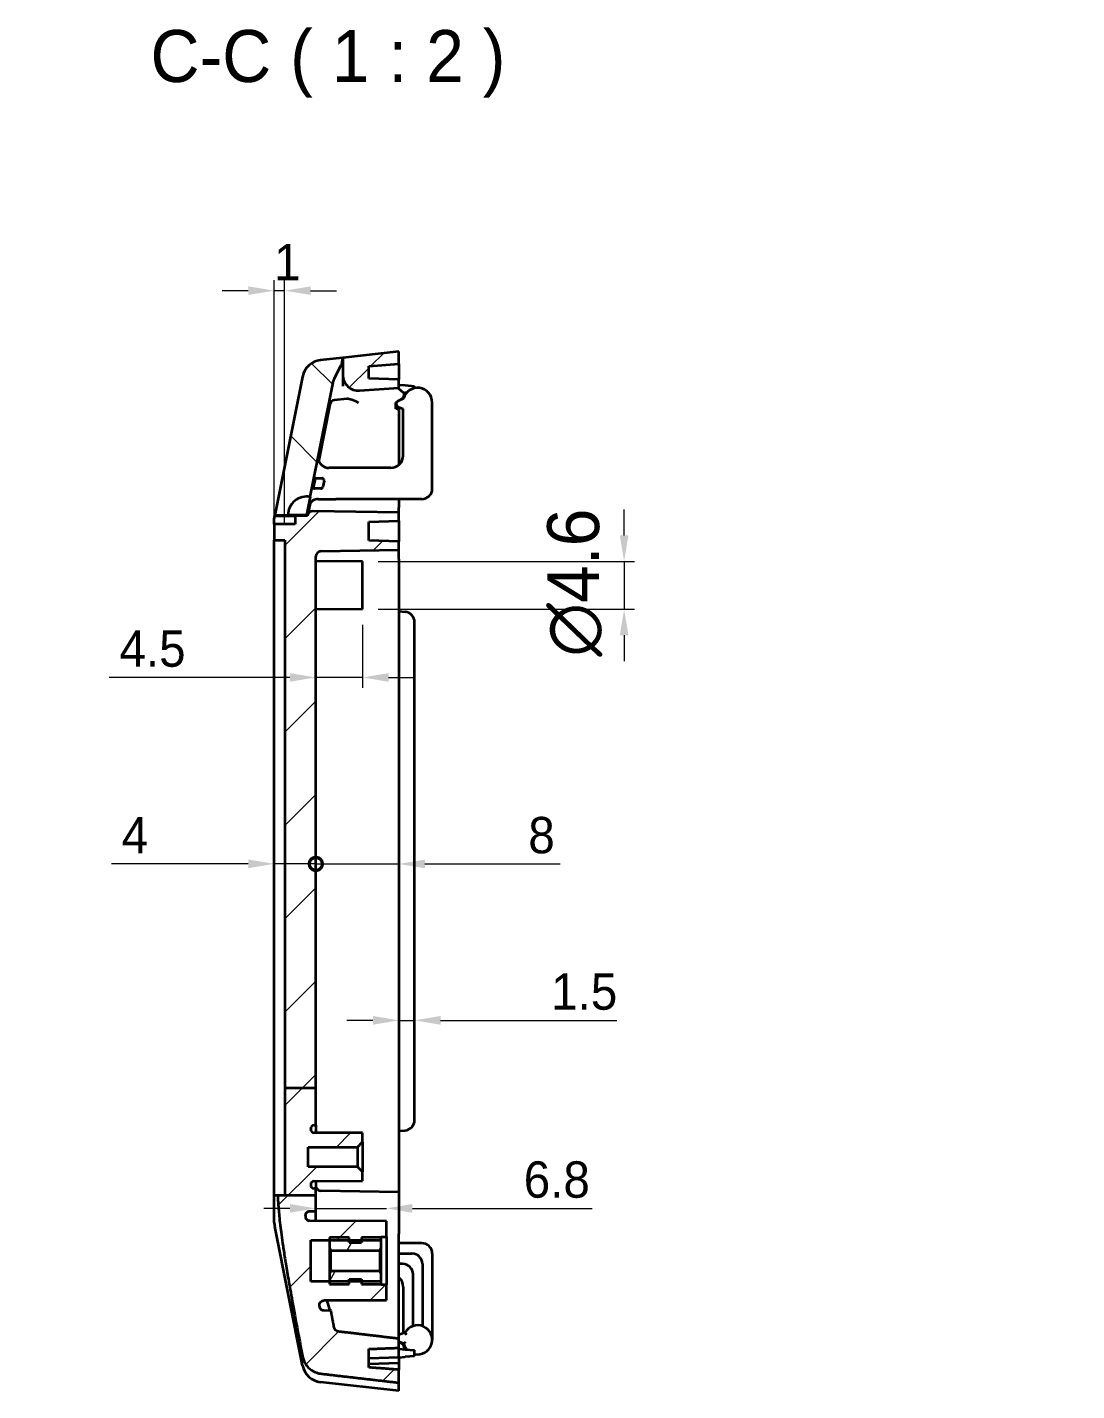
# Model space of a CAD drawing. Header units: millimetres. Extents: x -225 to 2542, y -269 to 293.
# Drawn here: x 1353.6 to 1454.6, y 27.4 to 158.6 of the extents above; entities that cross this region are included whole.
import ezdxf

# ---------------------------------------------------------------- set-up
doc = ezdxf.new("R2010")
doc.units = ezdxf.units.MM
doc.layers.get('Defpoints').update_dxf_attribs({"lineweight": 25})
for name, color, linetype, lineweight in [('Dimension (ISO)', 7, 'Continuous', 18), ('Hatch (ISO)', 1, 'Continuous', 18), ('Symbol (ISO)', 7, 'Continuous', 18), ('Visible (ISO)', 7, 'Continuous', 35)]:
    doc.layers.add(name, color=color, linetype=linetype, lineweight=lineweight)
doc.styles.add('Note Text (TK)', font='MS PGothic.ttf')
doc.dimstyles.new('Default - Method 1b (TK)', dxfattribs={"dimtxt": 2.5, "dimasz": 2.5, "dimexe": 1, "dimexo": 1.5, "dimgap": 1, "dimtad": 1, "dimtoh": 1, "dimrnd": 1e-08, "dimdsep": 46, "dimtxsty": 'Note Text (TK)', "dimcen": 0.09, "dimdle": 5, "dimclrd": 100, "dimclre": 100, "dimclrt": 7, "dimadec": 1, "dimazin": 1, "dimtfac": 1, "dimtmove": 0, "dimatfit": 3, "dimfxl": 1, "dimtolj": 1, "dimlwd": -1, "dimlwe": -1, "dimarcsym": 0})
doc.dimstyles.get("Standard").update_dxf_attribs({"dimtxt": 0.18, "dimasz": 0.18, "dimexe": 0.18, "dimexo": 0.0625, "dimgap": 0.09, "dimtad": 0, "dimtih": 1, "dimtoh": 1, "dimdec": 4, "dimzin": 0, "dimdsep": 46, "dimtxsty": 'Standard', "dimcen": 0.09, "dimadec": 0, "dimazin": 0, "dimtfac": 1, "dimtdec": 4, "dimtofl": 0, "dimtmove": 0, "dimatfit": 3, "dimfxl": 1, "dimtolj": 1, "dimtzin": 0, "dimarcsym": 0})
doc.dimstyles.new('Standard$0', dxfattribs={"dimtxt": 0.18, "dimasz": 0.18, "dimexe": 0.18, "dimexo": 0.0625, "dimgap": 0.09, "dimtad": 0, "dimtih": 1, "dimtoh": 1, "dimdec": 4, "dimzin": 0, "dimdsep": 46, "dimtxsty": 'Standard', "dimcen": 0.09, "dimadec": 0, "dimazin": 0, "dimtfac": 1, "dimtdec": 4, "dimtofl": 0, "dimtmove": 0, "dimatfit": 3, "dimfxl": 1, "dimtolj": 1, "dimtzin": 0, "dimarcsym": 0})

# ---------------------------------------------------------------- blocks, each defined once
blk = doc.blocks.new('*D48')
at = {"layer": 'Defpoints', "color": 0, "transparency": 16777216}
for p in [(1377.36, 133.28), (1377.36, 109.28), (1378.36, 109.28)]:
    blk.add_point(p, dxfattribs=at)
at = {"layer": 'Dimension (ISO)', "color": 100, "transparency": 16777216}
for p, q in [((1377.36, 110.78), (1377.36, 134.28)), ((1378.36, 110.78), (1378.36, 134.28)), ((1374.86, 133.28), (1372.36, 133.28)), ((1378.36, 133.28), (1377.36, 133.28)), ((1380.86, 133.28), (1383.36, 133.28))]:
    blk.add_line(p, q, dxfattribs=at)
for points in [[(1374.86, 133.7), (1374.86, 132.87), (1377.36, 133.28)], [(1380.86, 133.7), (1380.86, 132.87), (1378.36, 133.28)]]:
    blk.add_solid(points, dxfattribs=at)
at = {"layer": 'Dimension (ISO)', "color": 7, "transparency": 16777216, "insert": (1377.34, 136.03), "char_height": 3.5, "attachment_point": 4, "style": 'Note Text (TK)'}
blk.add_mtext('\\A1;1', dxfattribs=at)
blk = doc.blocks.new('_DotSmall')
at = {"color": 0, "linetype": 'ByBlock', "const_width": 0.5}
blk.add_lwpolyline([(-0.0625, 0, 1), (0.0625, 0, 1)], format="xyb", close=True, dxfattribs=at)
blk = doc.blocks.new('*D49')
at = {"layer": 'Defpoints', "color": 0, "transparency": 16777216}
for p in [(1381.36, 107.7), (1377.36, 107.28), (1381.36, 78.13)]:
    blk.add_point(p, dxfattribs=at)
at = {"layer": 'Dimension (ISO)', "color": 100, "transparency": 16777216}
for p, q in [((1374.86, 78.13), (1361.68, 78.13)), ((1381.36, 78.13), (1377.36, 78.13)), ((1381.36, 78.13), (1386.36, 78.13))]:
    blk.add_line(p, q, dxfattribs=at)
blk.add_solid([(1374.86, 78.55), (1374.86, 77.71), (1377.36, 78.13)], dxfattribs=at)
at = {"layer": 'Dimension (ISO)', "color": 100, "transparency": 16777216, "xscale": 2.5, "yscale": 2.5, "zscale": 2.5, "rotation": 180}
blk.add_blockref('_DotSmall', (1381.36, 78.13), dxfattribs=at)
at = {"layer": 'Dimension (ISO)', "color": 7, "transparency": 16777216, "insert": (1362.68, 80.88), "char_height": 3.5, "attachment_point": 4, "style": 'Note Text (TK)'}
blk.add_mtext('\\A1;4', dxfattribs=at)
blk = doc.blocks.new('*D50')
at = {"layer": 'Defpoints', "color": 0, "transparency": 16777216}
for p in [(1381.36, 107.7), (1389.36, 102.43), (1389.36, 78.12)]:
    blk.add_point(p, dxfattribs=at)
at = {"layer": 'Dimension (ISO)', "color": 100, "transparency": 16777216}
for p, q in [((1381.36, 78.12), (1378.86, 78.12)), ((1381.36, 78.12), (1389.36, 78.12)), ((1391.86, 78.12), (1404.88, 78.12))]:
    blk.add_line(p, q, dxfattribs=at)
blk.add_solid([(1391.86, 78.54), (1391.86, 77.71), (1389.36, 78.12)], dxfattribs=at)
at = {"layer": 'Dimension (ISO)', "color": 100, "transparency": 16777216, "xscale": 2.5, "yscale": 2.5, "zscale": 2.5}
blk.add_blockref('_DotSmall', (1381.36, 78.12), dxfattribs=at)
at = {"layer": 'Dimension (ISO)', "color": 7, "transparency": 16777216, "insert": (1401.81, 80.87), "char_height": 3.5, "attachment_point": 4, "style": 'Note Text (TK)'}
blk.add_mtext('\\A1;8', dxfattribs=at)
blk = doc.blocks.new('*D51')
at = {"layer": 'Defpoints', "color": 0, "transparency": 16777216}
for p in [(1389.36, 77.43), (1390.86, 77.11), (1389.36, 63.07)]:
    blk.add_point(p, dxfattribs=at)
at = {"layer": 'Dimension (ISO)', "color": 100, "transparency": 16777216}
for p, q in [((1386.86, 63.07), (1384.36, 63.07)), ((1389.36, 63.07), (1390.86, 63.07)), ((1393.36, 63.07), (1410.34, 63.07))]:
    blk.add_line(p, q, dxfattribs=at)
for points in [[(1386.86, 63.49), (1386.86, 62.65), (1389.36, 63.07)], [(1393.36, 63.49), (1393.36, 62.65), (1390.86, 63.07)]]:
    blk.add_solid(points, dxfattribs=at)
at = {"layer": 'Dimension (ISO)', "color": 7, "transparency": 16777216, "insert": (1404.01, 65.82), "char_height": 3.5, "attachment_point": 4, "style": 'Note Text (TK)'}
blk.add_mtext('\\A1;1.5', dxfattribs=at)
blk = doc.blocks.new('*D52')
at = {"layer": 'Defpoints', "color": 0, "transparency": 16777216}
for p in [(1381.36, 107.7), (1385.86, 102.63), (1381.36, 96.07)]:
    blk.add_point(p, dxfattribs=at)
at = {"layer": 'Dimension (ISO)', "color": 100, "transparency": 16777216}
for p, q in [((1385.86, 101.13), (1385.86, 95.07)), ((1378.86, 96.07), (1361.46, 96.07)), ((1385.86, 96.07), (1381.36, 96.07)), ((1388.36, 96.07), (1390.86, 96.07))]:
    blk.add_line(p, q, dxfattribs=at)
for points in [[(1378.86, 96.48), (1378.86, 95.65), (1381.36, 96.07)], [(1388.36, 96.48), (1388.36, 95.65), (1385.86, 96.07)]]:
    blk.add_solid(points, dxfattribs=at)
at = {"layer": 'Dimension (ISO)', "color": 7, "transparency": 16777216, "insert": (1362.46, 98.82), "char_height": 3.5, "attachment_point": 4, "style": 'Note Text (TK)'}
blk.add_mtext('\\A1;4.5', dxfattribs=at)
blk = doc.blocks.new('*D53')
at = {"layer": 'Defpoints', "color": 0, "transparency": 16777216}
for p in [(1385.86, 107.23), (1385.86, 102.63), (1411.03, 102.63)]:
    blk.add_point(p, dxfattribs=at)
at = {"layer": 'Dimension (ISO)', "color": 100, "transparency": 16777216}
for p, q in [((1411.03, 109.73), (1411.03, 112.23)), ((1387.36, 107.23), (1412.03, 107.23)), ((1411.03, 107.23), (1411.03, 102.63)), ((1387.36, 102.63), (1412.03, 102.63)), ((1411.03, 100.13), (1411.03, 97.63))]:
    blk.add_line(p, q, dxfattribs=at)
for points in [[(1410.62, 109.73), (1411.45, 109.73), (1411.03, 107.23)], [(1410.62, 100.13), (1411.45, 100.13), (1411.03, 102.63)]]:
    blk.add_solid(points, dxfattribs=at)
at = {"layer": 'Dimension (ISO)', "color": 7, "transparency": 16777216, "insert": (1406.29, 98.07), "char_height": 2.5, "attachment_point": 4, "rotation": 90, "style": 'Note Text (TK)'}
blk.add_mtext('\\A1;\\fAIGDT|b0|i0;\\H4.9746;n\\fＭＳ Ｐゴシック|b0|i0;\\H5.0000;4.6', dxfattribs=at)
blk = doc.blocks.new('*D54')
at = {"layer": 'Defpoints', "color": 0, "transparency": 16777216}
for p in [(1381.36, 45.32), (1388.16, 44.98), (1388.16, 43.73)]:
    blk.add_point(p, dxfattribs=at)
at = {"layer": 'Dimension (ISO)', "color": 100, "transparency": 16777216}
for p, q in [((1378.86, 44.98), (1376.36, 44.98)), ((1381.36, 44.98), (1388.16, 44.98)), ((1390.66, 44.98), (1407.97, 44.98))]:
    blk.add_line(p, q, dxfattribs=at)
for points in [[(1378.86, 45.4), (1378.86, 44.56), (1381.36, 44.98)], [(1390.66, 45.4), (1390.66, 44.56), (1388.16, 44.98)]]:
    blk.add_solid(points, dxfattribs=at)
at = {"layer": 'Dimension (ISO)', "color": 7, "transparency": 16777216, "insert": (1401.37, 47.73), "char_height": 3.5, "attachment_point": 4, "style": 'Note Text (TK)'}
blk.add_mtext('\\A1;6.8', dxfattribs=at)
blk = doc.blocks.new('*D124')
at = {"color": 0, "linetype": 'ByBlock', "lineweight": -2, "transparency": 16777216}
for p, q in [((1850.51, 130.28), (1837.12, 121.49)), ((1852.31, 130.28), (1850.51, 130.28)), ((1225.57, 81.18), (1230.27, 81.18)), ((1230.09, 79.38), (1230.09, 78.42)), ((1230.09, 75.48), (1230.09, 76.44)), ((1225.57, 73.68), (1230.27, 73.68))]:
    blk.add_line(p, q, dxfattribs=at)
at = {"color": 0, "lineweight": -2, "transparency": 16777216}
for p, q in [((1832.69, 118.63), (1832.87, 118.63)), ((1832.78, 118.54), (1832.78, 118.72))]:
    blk.add_line(p, q, dxfattribs=at)
at = {"color": 0, "transparency": 16777216}
for points in [[(1836.96, 121.74), (1837.29, 121.24), (1835.62, 120.5)], [(1229.79, 79.38), (1230.39, 79.38), (1230.09, 81.18)], [(1229.79, 75.48), (1230.39, 75.48), (1230.09, 73.68)]]:
    blk.add_solid(points, dxfattribs=at)
at = {"layer": 'Defpoints', "color": 0, "transparency": 16777216}
for p in [(1835.62, 120.5), (1829.93, 116.77), (1225.51, 81.18), (1225.51, 73.68), (1230.09, 73.68)]:
    blk.add_point(p, dxfattribs=at)
at = {"color": 0, "transparency": 16777216, "char_height": 1.8, "attachment_point": 5}
for s, insert in [('\\A1;∅6.8000', (1857.35, 130.28)), ('\\A1;7.5000', (1230.09, 77.43))]:
    blk.add_mtext(s, dxfattribs=dict(at, insert=insert))
blk = doc.blocks.new('*D125')
at = {"color": 0, "linetype": 'ByBlock', "lineweight": -2, "transparency": 16777216}
for p, q in [((1851.36, 108.92), (1837.75, 104.8)), ((1853.16, 108.92), (1851.36, 108.92)), ((1200.51, 77.37), (1200.51, 70.74)), ((1218.01, 77.37), (1218.01, 70.74)), ((1202.31, 70.92), (1204.52, 70.92)), ((1216.21, 70.92), (1214, 70.92))]:
    blk.add_line(p, q, dxfattribs=at)
at = {"color": 0, "lineweight": -2, "transparency": 16777216}
for p, q in [((1832.69, 103.29), (1832.87, 103.29)), ((1832.78, 103.2), (1832.78, 103.38))]:
    blk.add_line(p, q, dxfattribs=at)
at = {"color": 0, "transparency": 16777216}
for points in [[(1837.67, 105.09), (1837.84, 104.52), (1836.03, 104.28)], [(1202.31, 71.22), (1202.31, 70.62), (1200.51, 70.92)], [(1216.21, 71.22), (1216.21, 70.62), (1218.01, 70.92)]]:
    blk.add_solid(points, dxfattribs=at)
at = {"layer": 'Defpoints', "color": 0, "transparency": 16777216}
for p in [(1836.03, 104.28), (1829.52, 102.31), (1200.51, 77.43), (1218.01, 77.43), (1200.51, 70.92)]:
    blk.add_point(p, dxfattribs=at)
at = {"color": 0, "transparency": 16777216, "char_height": 1.8, "attachment_point": 5}
for s, insert in [('\\A1;∅6.8000', (1858.2, 108.92)), ('\\A1;17.5000', (1209.26, 70.92))]:
    blk.add_mtext(s, dxfattribs=dict(at, insert=insert))

msp = doc.modelspace()

# ---------------------------------------------------------------- hatches: boundary and pattern name
at = {"layer": 'Hatch (ISO)'}
h = msp.add_hatch(dxfattribs=at)
h.set_pattern_fill('ANSI31', color=256, scale=50.8, style=0)
h.set_pattern_definition([(45, (939.4036, -285.3023), (-4.49013, 4.49013), [])])
edge = h.paths.add_edge_path()
edge.add_line((1378.36425, 56.58386), (1381.36425, 56.58386))
edge.add_line((1381.36425, 56.58386), (1381.36425, 107.70078))
edge.add_ellipse((1381.86425, 107.70078), major_axis=(-0.5, 0), ratio=1, start_angle=271, end_angle=360, ccw=False)
edge.add_line((1381.85552, 108.20071), (1389.36425, 108.33177))
edge.add_line((1389.36425, 108.33177), (1389.36425, 109.13177))
edge.add_line((1389.36425, 109.13177), (1386.46425, 109.23304))
edge.add_line((1386.46425, 109.23304), (1386.46425, 111.0305))
edge.add_line((1386.46425, 111.0305), (1389.36425, 111.13177))
edge.add_line((1389.36425, 111.13177), (1389.36425, 111.93177))
edge.add_line((1389.36425, 111.93177), (1381.07323, 112.07649))
edge.add_ellipse((1381.0645, 111.57657), major_axis=(0.00873, 0.49992), ratio=1, start_angle=0, end_angle=79.6900675)
edge.add_line((1380.57421, 111.67463), (1380.56448, 111.62597))
edge.add_line((1380.56448, 111.62597), (1379.36425, 111.62597))
edge.add_line((1379.36425, 111.62597), (1379.36425, 110.82597))
edge.add_line((1379.36425, 110.82597), (1377.36425, 110.82597))
edge.add_line((1377.36425, 110.82597), (1377.36425, 109.28177))
edge.add_line((1377.36425, 109.28177), (1378.36425, 109.28177))
edge.add_line((1378.36425, 109.28177), (1378.36425, 56.58386))
edge = h.paths.add_edge_path()
edge.add_spline(control_points=[(1377.69007, 46.23995), (1377.84925, 42.48066), (1380.07744, 30.74954)], knot_values=[1.935151602, 1.935151602, 1.935151602, 3.371165384, 3.371165384, 3.371165384], weights=[2.07243988, 1.934131516, 1], degree=2, periodic=0)
edge.add_spline(control_points=[(1380.07744, 30.74954), (1380.10462, 30.60643), (1380.14687, 30.46607), (1380.2925, 30.10458), (1380.45913, 29.84624), (1380.81127, 29.48452), (1381.05682, 29.31505), (1381.44436, 29.15054), (1381.63383, 29.09836), (1381.81774, 29.07702)], knot_values=[0.953911366, 0.953911366, 0.953911366, 0.953911366, 0.993972402, 0.993972402, 1.070828311, 1.070828311, 1.14541619, 1.14541619, 1.197133564, 1.197133564, 1.197133564, 1.197133564], degree=3, periodic=0)
edge.add_spline(control_points=[(1381.81774, 29.07702), (1385.50327, 28.64952), (1389.36425, 28.20331)], knot_values=[0, 0, 0, 0.759691865, 0.759691865, 0.759691865], weights=[1, 1.000248973, 1], degree=2, periodic=0)
edge.add_line((1389.36425, 28.20331), (1389.36425, 29.45474))
edge.add_line((1389.36425, 29.45474), (1386.46425, 29.66692))
edge.add_line((1386.46425, 29.66692), (1386.46425, 31.45095))
edge.add_line((1386.46425, 31.45095), (1389.36425, 31.55809))
edge.add_line((1389.36425, 31.55809), (1389.36425, 32.43355))
edge.add_spline(control_points=[(1389.36425, 32.43355), (1386.3912, 32.78541), (1383.55484, 33.12306)], knot_values=[0.000123743, 0.000123743, 0.000123743, 0.585145114, 0.585145114, 0.585145114], weights=[1.000000103, 1.000242693, 1], degree=2, periodic=0)
edge.add_spline(control_points=[(1383.55484, 33.12306), (1383.50938, 33.12847), (1383.46262, 33.1416), (1383.36608, 33.18322), (1383.30474, 33.22638), (1383.21628, 33.31867), (1383.17433, 33.38489), (1383.13744, 33.47774), (1383.12666, 33.51416), (1383.11976, 33.55125)], knot_values=[0.005310036, 0.005310036, 0.005310036, 0.005310036, 0.01809669, 0.01809669, 0.036848185, 0.036848185, 0.056447219, 0.056447219, 0.066820503, 0.066820503, 0.066820503, 0.066820503], degree=3, periodic=0)
edge.add_spline(control_points=[(1383.11976, 33.55125), (1382.96512, 34.38301), (1382.8281, 35.13353)], knot_values=[0, 0, 0, 0.102861424, 0.102861424, 0.102861424], weights=[1, 1.016083188, 1.029221169], degree=2, periodic=0)
edge.add_line((1382.8281, 35.13353), (1382.14063, 35.13713))
edge.add_spline(control_points=[(1382.14063, 35.13713), (1382.0998, 35.13735), (1382.05923, 35.14377), (1381.98145, 35.1686), (1381.94467, 35.18687), (1381.86866, 35.24035), (1381.83227, 35.27835), (1381.77622, 35.36605), (1381.75703, 35.41486), (1381.74774, 35.46598)], knot_values=[-0.055716068, -0.055716068, -0.055716068, -0.055716068, -0.043467746, -0.043467746, -0.031222671, -0.031222671, -0.015587319, -0.015587319, 0, 0, 0, 0], degree=3, periodic=0)
edge.add_spline(control_points=[(1381.74774, 35.46598), (1381.73284, 35.54799), (1381.71814, 35.62909)], knot_values=[0.064473023, 0.064473023, 0.064473023, 0.075787755, 0.075787755, 0.075787755], weights=[1.017990125, 1.01946198, 1.02089637], degree=2, periodic=0)
edge.add_spline(control_points=[(1381.71814, 35.62909), (1381.7113, 35.66677), (1381.70994, 35.70524), (1381.71823, 35.78139), (1381.72784, 35.81867), (1381.76273, 35.90209), (1381.79206, 35.94576), (1381.86599, 36.01959), (1381.90993, 36.04897), (1382.0067, 36.08929), (1382.05863, 36.0998), (1382.11111, 36.10008)], knot_values=[-0.070072745, -0.070072745, -0.070072745, -0.070072745, -0.058581498, -0.058581498, -0.047088635, -0.047088635, -0.031451002, -0.031451002, -0.015743679, -0.015743679, 0, 0, 0, 0], degree=3, periodic=0)
edge.add_line((1382.11111, 36.10008), (1388.16425, 36.13177))
edge.add_line((1388.16425, 36.13177), (1388.16425, 37.63177))
edge.add_line((1388.16425, 37.63177), (1387.66425, 37.63177))
edge.add_line((1387.66425, 37.63177), (1387.66425, 37.93177))
edge.add_line((1387.66425, 37.93177), (1385.76425, 37.93177))
edge.add_line((1385.76425, 37.93177), (1384.56425, 37.93177))
edge.add_line((1384.56425, 37.93177), (1382.66425, 37.93177))
edge.add_line((1382.66425, 37.93177), (1380.86425, 37.93177))
edge.add_line((1380.86425, 37.93177), (1380.86425, 41.93177))
edge.add_line((1380.86425, 41.93177), (1382.66425, 41.93177))
edge.add_line((1382.66425, 41.93177), (1384.56425, 41.93177))
edge.add_line((1384.56425, 41.93177), (1385.76425, 41.93177))
edge.add_line((1385.76425, 41.93177), (1387.66425, 41.93177))
edge.add_line((1387.66425, 41.93177), (1387.66425, 42.23177))
edge.add_line((1387.66425, 42.23177), (1388.16425, 42.23177))
edge.add_line((1388.16425, 42.23177), (1388.16425, 43.73177))
edge.add_line((1388.16425, 43.73177), (1380.79872, 43.77034))
edge.add_spline(control_points=[(1380.79872, 43.77034), (1380.7516, 43.77059), (1380.70484, 43.77889), (1380.61647, 43.8109), (1380.57546, 43.8343), (1380.49943, 43.89729), (1380.46624, 43.93776), (1380.41752, 44.02882), (1380.40232, 44.07838), (1380.39705, 44.12951)], knot_values=[-0.059158119, -0.059158119, -0.059158119, -0.059158119, -0.04503009, -0.04503009, -0.030977549, -0.030977549, -0.015419319, -0.015419319, 0, 0, 0, 0], degree=3, periodic=0)
edge.add_spline(control_points=[(1380.39705, 44.12951), (1380.39323, 44.16665), (1380.38949, 44.20358)], knot_values=[0.958681598, 0.958681598, 0.958681598, 0.969155434, 0.969155434, 0.969155434], weights=[1.016636784, 1.015258464, 1.013848041], degree=2, periodic=0)
edge.add_spline(control_points=[(1380.38949, 44.20358), (1380.3867, 44.23116), (1380.38417, 44.25878), (1380.3819, 44.28631)], knot_values=[0.750803432, 0.750803432, 0.750803432, 0.750803432, 0.758414161, 0.758414161, 0.758414161, 0.758414161], degree=3, periodic=0)
edge.add_spline(control_points=[(1380.3819, 44.28631), (1380.37931, 44.3176), (1380.38046, 44.34908), (1380.39011, 44.41083), (1380.39851, 44.44089), (1380.43047, 44.51867), (1380.46017, 44.56315), (1380.53593, 44.63881), (1380.5815, 44.66891), (1380.63162, 44.68924)], knot_values=[-0.050890397, -0.050890397, -0.050890397, -0.050890397, -0.041467276, -0.041467276, -0.032129405, -0.032129405, -0.016228005, -0.016228005, 0, 0, 0, 0], degree=3, periodic=0)
edge.add_spline(control_points=[(1380.63162, 44.68924), (1380.67994, 44.70884), (1380.73159, 44.71904), (1380.78374, 44.71931)], knot_values=[-0.015644453, -0.015644453, -0.015644453, -0.015644453, 0, 0, 0, 0], degree=3, periodic=0)
edge.add_line((1380.78374, 44.71931), (1381.36437, 44.72235))
edge.add_spline(control_points=[(1381.36437, 44.72235), (1381.36429, 44.72904), (1381.36425, 44.73567), (1381.36425, 44.74221)], knot_values=[0.069009944, 0.069009944, 0.069009944, 0.069009944, 0.070972275, 0.070972275, 0.070972275, 0.070972275], degree=3, periodic=0)
edge.add_line((1381.36425, 44.74221), (1381.36425, 46.23995))
edge.add_line((1381.36425, 46.23995), (1378.36425, 46.23995))
edge.add_line((1378.36425, 46.23995), (1377.69007, 46.23995))
edge = h.paths.add_edge_path()
edge.add_ellipse((1385.46425, 125.16272), major_axis=(-1.5, 0), ratio=1, start_angle=0, end_angle=94)
edge.add_line((1385.56888, 123.66638), (1389.36425, 123.93177))
edge.add_line((1389.36425, 123.93177), (1389.36425, 124.73177))
edge.add_line((1389.36425, 124.73177), (1386.46425, 124.83304))
edge.add_line((1386.46425, 124.83304), (1386.46425, 126.02899))
edge.add_line((1386.46425, 126.02899), (1389.36425, 126.23177))
edge.add_line((1389.36425, 126.23177), (1389.36425, 127.43177))
edge.add_line((1389.36425, 127.43177), (1383.96425, 126.83177))
edge.add_line((1383.96425, 126.83177), (1383.96425, 125.16272))
edge = h.paths.add_edge_path()
edge.add_line((1378.36425, 46.23995), (1381.36425, 46.23995))
edge.add_line((1381.36425, 46.23995), (1381.36425, 46.88177))
edge.add_line((1381.36425, 46.88177), (1381.21241, 46.88257))
edge.add_ellipse((1381.21425, 47.23256), major_axis=(-0.00183, -0.35), ratio=1, start_angle=270.3, end_angle=360, ccw=False)
edge.add_line((1380.86425, 47.23256), (1380.86425, 47.25742))
edge.add_ellipse((1381.21425, 47.25742), major_axis=(-0.35, 0), ratio=1, start_angle=270.3, end_angle=360, ccw=False)
edge.add_line((1381.21241, 47.60742), (1385.86425, 47.63177))
edge.add_line((1385.86425, 47.63177), (1385.86425, 48.48177))
edge.add_line((1385.86425, 48.48177), (1385.36425, 48.98177))
edge.add_line((1385.36425, 48.98177), (1380.61425, 48.98177))
edge.add_line((1380.61425, 48.98177), (1380.61425, 50.88177))
edge.add_line((1380.61425, 50.88177), (1385.36425, 50.88177))
edge.add_line((1385.36425, 50.88177), (1385.86425, 51.38177))
edge.add_line((1385.86425, 51.38177), (1385.86425, 52.23177))
edge.add_line((1385.86425, 52.23177), (1381.21241, 52.25613))
edge.add_ellipse((1381.21425, 52.60613), major_axis=(-0.00183, -0.35), ratio=1, start_angle=270.3, end_angle=360, ccw=False)
edge.add_line((1380.86425, 52.60613), (1380.86425, 52.63098))
edge.add_ellipse((1381.21425, 52.63098), major_axis=(-0.35, 0), ratio=1, start_angle=270.3, end_angle=360, ccw=False)
edge.add_line((1381.21241, 52.98098), (1381.36425, 52.98177))
edge.add_line((1381.36425, 52.98177), (1381.36425, 56.58386))
edge.add_line((1381.36425, 56.58386), (1378.36425, 56.58386))
edge.add_line((1378.36425, 56.58386), (1378.36425, 46.23995))
h = msp.add_hatch(dxfattribs=at)
h.set_pattern_fill('ANSI31', color=256, scale=50.8, angle=90.0002105, style=0)
h.set_pattern_definition([(135.0002, (939.4036, -285.3023), (-4.49011, -4.490145), [])])
edge = h.paths.add_edge_path()
edge.add_line((1380.82551, 113.44101), (1383.05614, 124.59419))
edge.add_ellipse((1384.03672, 124.39808), major_axis=(-0.98058, 0.19612), ratio=1, start_angle=343.7736998, end_angle=360, ccw=False)
edge.add_line((1383.15, 124.86039), (1383.80097, 126.10894))
edge.add_ellipse((1382.91425, 126.57125), major_axis=(0.88672, -0.46231), ratio=1, start_angle=0, end_angle=27.5362327)
edge.add_line((1383.91425, 126.57125), (1383.91425, 126.82622))
edge.add_line((1383.91425, 126.82622), (1381.81774, 126.59327))
edge.add_ellipse((1382.0386, 124.6055), major_axis=(-0.22086, 1.98777), ratio=1, start_angle=0, end_angle=72.3498758)
edge.add_line((1380.07744, 124.99774), (1377.41309, 111.67597))
edge.add_line((1377.41309, 111.67597), (1378.6725, 111.67597))
edge.add_ellipse((1380.4725, 111.67597), major_axis=(-1.8, 0), ratio=1, start_angle=258.6900675, end_angle=360, ccw=False)
h = msp.add_hatch(dxfattribs=at)
h.set_pattern_fill('ANSI31', color=256, scale=50.8, angle=14.9999778, style=0)
h.set_pattern_definition([(60, (939.4036, -285.3023), (-5.49926, 3.175), [])])
h.paths.add_polyline_path([(1382.66425, 41.18184), (1382.80487, 40.93827), (1387.52362, 40.93827), (1387.66425, 41.18184), (1387.66425, 42.18177), (1385.76425, 42.18177), (1385.76425, 41.93177), (1385.76425, 41.68177), (1384.56425, 41.68177), (1384.56425, 41.93177), (1384.56425, 42.18177), (1382.66425, 42.18177), (1382.66425, 41.93177)])
h.paths.add_polyline_path([(1382.80487, 38.92527), (1382.66425, 38.6817), (1382.66425, 37.93177), (1382.66425, 37.68177), (1384.56425, 37.68177), (1384.56425, 37.93177), (1384.56425, 38.18177), (1385.76425, 38.18177), (1385.76425, 37.93177), (1385.76425, 37.68177), (1387.66425, 37.68177), (1387.66425, 38.6817), (1387.52362, 38.92527)])

# ---------------------------------------------------------------- linework, layer by layer
at = {"layer": 'Visible (ISO)'}
for p, q in [((1389.36425, 127.43177), (1383.96425, 126.83177)), ((1389.36425, 126.23177), (1389.36425, 127.43177)), ((1383.91425, 126.82622), (1381.81774, 126.59327)), ((1383.15, 124.86039), (1383.80097, 126.10894)), ((1383.96425, 126.83177), (1383.91425, 126.82622)), ((1383.91425, 126.57125), (1383.91425, 126.82622)), ((1383.96425, 126.83177), (1383.96425, 125.16272)), ((1386.46425, 126.02899), (1389.36425, 126.23177)), ((1386.46425, 124.83304), (1386.46425, 126.02899)), ((1389.36425, 126.23177), (1389.36425, 124.73177)), ((1380.07744, 124.99774), (1377.41309, 111.67597)), ((1383.96425, 125.16272), (1383.96425, 124.09748)), ((1389.36425, 124.73177), (1386.46425, 124.83304)), ((1389.36425, 123.93177), (1389.36425, 124.73177)), ((1380.82551, 113.44101), (1383.05614, 124.59419)), ((1385.56888, 123.66638), (1389.36425, 123.93177)), ((1389.36425, 124.23177), (1389.9514, 124.1804)), ((1389.36425, 123.83177), (1389.36425, 123.93177)), ((1389.77343, 123.48104), (1389.36425, 123.83177)), ((1389.8081, 123.44599), (1389.9514, 123.45853)), ((1389.9514, 124.1804), (1390.86425, 124.10054)), ((1390.12882, 123.47405), (1389.9514, 123.45853)), ((1390.86425, 123.89925), (1390.86425, 124.10054)), ((1382.70761, 122.3416), (1381.63546, 116.98085)), ((1384.35217, 122.87488), (1383.14268, 122.74049)), ((1389.06425, 122.51749), (1389.75257, 123.00914)), ((1389.06425, 121.91749), (1389.06425, 122.51749)), ((1389.81425, 122.90258), (1389.26637, 122.64197)), ((1389.2942, 122.08858), (1389.76425, 121.92047)), ((1389.36425, 122.73177), (1389.36425, 122.68853)), ((1389.36425, 122.06353), (1389.36425, 121.71749)), ((1392.56425, 114.23177), (1392.56425, 122.53177)), ((1389.16425, 121.91749), (1389.06425, 121.91749)), ((1389.36425, 121.71749), (1389.36425, 116.53735)), ((1389.76425, 117.43177), (1389.76425, 121.92047)), ((1382.94714, 116.23177), (1382.60346, 116.23177)), ((1383.87365, 116.23177), (1382.94714, 116.23177)), ((1388.56425, 116.23177), (1383.87365, 116.23177)), ((1381.28353, 115.22123), (1381.09559, 114.28154)), ((1381.54021, 114.23177), (1381.22762, 114.23177)), ((1381.34762, 115.23177), (1381.74021, 115.23177)), ((1381.8395, 114.23177), (1381.54021, 114.23177)), ((1381.74021, 115.23177), (1381.9595, 115.23177)), ((1382.15562, 114.99255), (1382.03562, 114.39255)), ((1380.82551, 113.44101), (1380.4725, 111.67597)), ((1380.80643, 112.8357), (1380.77348, 112.671)), ((1381.60346, 113.23177), (1382.34714, 113.23177)), ((1382.34714, 113.23177), (1383.27365, 113.23177)), ((1391.56425, 113.23177), (1383.27365, 113.23177)), ((1389.36425, 113.23177), (1389.36425, 112.4317)), ((1377.41309, 111.67597), (1377.40309, 111.62597)), ((1377.40309, 111.62597), (1379.36425, 111.62597)), ((1377.41309, 111.67597), (1378.6725, 111.67597)), ((1380.4725, 111.67597), (1378.6725, 111.67597)), ((1380.56448, 111.62597), (1379.36425, 111.62597)), ((1379.36425, 111.62597), (1379.36425, 110.82597)), ((1380.57421, 111.67463), (1380.56448, 111.62597)), ((1380.77348, 112.671), (1380.57421, 111.67463)), ((1389.36425, 111.93177), (1381.07323, 112.07649)), ((1389.36425, 111.93177), (1389.36425, 112.4317)), ((1389.36425, 111.13177), (1389.36425, 111.93177)), ((1377.36425, 110.82597), (1377.36425, 111.23373)), ((1379.36425, 110.82597), (1377.36425, 110.82597)), ((1377.36425, 110.82597), (1377.36425, 109.28177)), ((1386.46425, 111.0305), (1389.36425, 111.13177)), ((1386.46425, 109.23304), (1386.46425, 111.0305)), ((1389.36425, 111.13177), (1389.36425, 109.13177)), ((1377.36425, 109.28177), (1378.36425, 109.28177)), ((1377.36425, 107.28177), (1377.36425, 109.28177)), ((1378.36425, 109.28177), (1378.36425, 56.58386)), ((1389.36425, 109.13177), (1386.46425, 109.23304)), ((1389.36425, 108.33177), (1389.36425, 109.13177)), ((1381.36425, 56.58386), (1381.36425, 107.70078)), ((1381.85552, 108.20071), (1389.36425, 108.33177)), ((1389.36425, 107.43177), (1389.36425, 108.33177)), ((1377.36425, 47.58177), (1377.36425, 107.28177)), ((1385.86425, 107.23177), (1381.36425, 107.25534)), ((1385.86425, 102.63177), (1385.86425, 107.23177)), ((1389.36425, 107.43177), (1389.36425, 102.43177)), ((1385.86425, 102.63177), (1381.36425, 102.60821)), ((1389.36425, 102.43177), (1389.9514, 102.3804)), ((1389.36425, 102.43177), (1389.36425, 52.43177)), ((1390.86425, 53.47934), (1390.86425, 101.38421)), ((1378.36425, 56.58386), (1381.36425, 56.58386)), ((1378.36425, 56.58386), (1378.36425, 46.23995)), ((1381.36425, 52.98177), (1381.36425, 56.58386)), ((1380.86425, 52.60613), (1380.86425, 52.63098)), ((1381.21241, 52.98098), (1381.36425, 52.98177)), ((1381.36425, 52.98177), (1381.36425, 52.25534)), ((1389.36425, 52.43177), (1389.9514, 52.48314)), ((1385.86425, 52.23177), (1381.21241, 52.25613)), ((1385.36425, 50.88177), (1385.86425, 51.38177)), ((1385.86425, 51.38177), (1385.86425, 52.23177)), ((1385.86425, 51.38177), (1385.86425, 48.48177)), ((1389.36425, 52.43177), (1389.36425, 47.43177)), ((1380.61425, 48.98177), (1380.61425, 50.88177)), ((1380.61425, 50.88177), (1385.36425, 50.88177)), ((1385.36425, 50.88177), (1385.36425, 48.98177)), ((1385.36425, 48.98177), (1380.61425, 48.98177)), ((1385.86425, 48.48177), (1385.36425, 48.98177)), ((1377.36425, 46.23995), (1377.36425, 47.58177)), ((1380.86425, 47.23256), (1380.86425, 47.25742)), ((1381.21241, 47.60742), (1385.86425, 47.63177)), ((1381.36425, 47.60821), (1381.36425, 46.88177)), ((1385.86425, 47.63177), (1385.86425, 48.48177)), ((1389.36425, 47.43177), (1389.36425, 46.53177)), ((1377.36425, 43.62981), (1377.36425, 46.23995)), ((1377.69007, 46.23995), (1381.36425, 46.23995)), ((1381.36425, 46.88177), (1381.21241, 46.88257)), ((1381.36425, 46.23995), (1381.36425, 46.88177)), ((1381.36425, 44.74221), (1381.36425, 46.23995)), ((1389.36425, 46.53177), (1381.85552, 46.66284)), ((1389.36425, 46.53177), (1389.36425, 42.53238)), ((1380.78374, 44.71931), (1381.36437, 44.72235)), ((1381.36425, 43.76738), (1381.36425, 44.72234)), ((1388.16425, 43.73177), (1380.79872, 43.77034)), ((1388.16425, 43.73177), (1380.79872, 43.77034)), ((1388.16425, 42.23177), (1388.16425, 43.73177)), ((1380.07744, 29.86581), (1377.40309, 43.23758)), ((1384.56425, 42.18177), (1382.66425, 42.18177)), ((1382.66425, 42.18177), (1382.66425, 41.18184)), ((1384.56425, 41.68177), (1384.56425, 42.18177)), ((1387.66425, 42.18177), (1385.76425, 42.18177)), ((1385.76425, 42.18177), (1385.76425, 41.68177)), ((1387.66425, 41.93177), (1387.66425, 42.23177)), ((1387.66425, 42.23177), (1388.16425, 42.23177)), ((1387.66425, 41.18184), (1387.66425, 42.18177)), ((1388.16425, 42.23177), (1388.16425, 37.63177)), ((1389.36425, 32.43355), (1389.36425, 42.53238)), ((1380.86425, 37.93177), (1380.86425, 41.93177)), ((1380.86425, 41.93177), (1387.66425, 41.93177)), ((1382.66425, 41.18184), (1382.80487, 40.93827)), ((1382.66425, 41.18184), (1382.66425, 38.6817)), ((1382.80487, 40.93827), (1387.52362, 40.93827)), ((1382.80487, 38.92527), (1382.80487, 40.93827)), ((1385.76425, 41.68177), (1384.56425, 41.68177)), ((1384.56425, 41.68177), (1385.76425, 41.68177)), ((1387.52362, 40.93827), (1387.66425, 41.18184)), ((1387.52362, 40.93827), (1387.52362, 38.92527)), ((1387.66425, 38.6817), (1387.66425, 41.18184)), ((1391.56425, 41.63177), (1389.36425, 41.63177)), ((1389.36425, 40.63177), (1390.61425, 40.63177)), ((1389.71425, 39.63177), (1389.36425, 39.63177)), ((1391.61425, 39.63177), (1391.61425, 33.65748)), ((1392.56425, 40.63177), (1392.56425, 32.33177)), ((1382.80487, 38.92527), (1382.66425, 38.6817)), ((1382.66425, 38.6817), (1382.66425, 37.68177)), ((1387.52362, 38.92527), (1382.80487, 38.92527)), ((1384.56425, 37.68177), (1384.56425, 38.18177)), ((1384.56425, 38.18177), (1385.76425, 38.18177)), ((1384.56425, 38.18177), (1385.76425, 38.18177)), ((1385.76425, 38.18177), (1385.76425, 37.68177)), ((1387.66425, 38.6817), (1387.52362, 38.92527)), ((1387.66425, 37.68177), (1387.66425, 38.6817)), ((1390.71425, 33.65748), (1390.71425, 38.63177)), ((1387.66425, 37.93177), (1380.86425, 37.93177)), ((1382.66425, 37.68177), (1384.56425, 37.68177)), ((1385.76425, 37.68177), (1387.66425, 37.68177)), ((1387.66425, 37.63177), (1387.66425, 37.93177)), ((1388.16425, 37.63177), (1387.66425, 37.63177)), ((1388.16425, 36.13177), (1388.16425, 37.63177)), ((1389.76425, 37.43177), (1389.76425, 32.94308)), ((1382.11111, 36.10008), (1388.16425, 36.13177)), ((1388.16425, 36.13177), (1382.11111, 36.10008)), ((1382.8281, 35.13353), (1382.14063, 35.13713)), ((1389.93659, 33.00472), (1389.36425, 32.80002)), ((1389.36425, 31.55809), (1389.36425, 32.43355)), ((1389.36425, 32.17502), (1389.81425, 31.96096)), ((1389.75257, 31.8544), (1389.36425, 32.13177)), ((1389.36425, 30.63177), (1389.36425, 31.55809)), ((1386.46425, 29.66692), (1386.46425, 31.45095)), ((1389.36425, 30.63177), (1386.46425, 30.5305)), ((1389.36425, 31.45639), (1389.9514, 31.40502)), ((1389.36425, 30.63177), (1389.9514, 30.68314)), ((1389.36425, 30.63177), (1389.36425, 30.13177)), ((1389.9514, 31.40502), (1390.86425, 31.32516)), ((1390.86425, 30.76301), (1389.9514, 30.68314)), ((1390.86425, 30.76301), (1390.86425, 31.32516)), ((1386.46425, 30.0305), (1389.36425, 30.13177)), ((1389.36425, 30.13177), (1389.36425, 29.45474)), ((1389.36425, 28.20331), (1389.36425, 29.45474)), ((1389.36425, 27.43177), (1381.81774, 28.27027)), ((1389.36425, 27.43177), (1389.36425, 28.20331))]:
    msp.add_line(p, q, dxfattribs=at)
for centre, radius, start, end in [((1382.0386, 124.6055), 2, 96.3401917, 168.6900675), ((1382.91425, 126.57125), 1, 332.4637673, 0), ((1384.03672, 124.39808), 1, 152.4637673, 168.6900675), ((1385.46425, 125.16272), 1.5, 180, 274), ((1389.5782, 123.25326), 0.3, 305.5376778, 43.8884332), ((1391.16425, 122.53177), 1.4, 0, 164.6411144), ((1383.1979, 122.24355), 0.5, 96.3401917, 168.6900675), ((1389.39523, 122.37106), 0.3, 115.439262, 250.3199834), ((1389.16425, 121.71749), 0.2, 0, 90), ((1382.60346, 117.23177), 1, 168.6900675, 231.6729443), ((1388.56425, 117.43177), 1.2, 270, 0), ((1382.60346, 117.23177), 1, 231.6729443, 270), ((1381.8395, 114.43177), 0.2, 270, 348.6900675), ((1381.9595, 115.03177), 0.2, 348.6900675, 90), ((1391.56425, 114.23177), 1, 270, 0), ((1380.4725, 111.67597), 1.8, 78.6900675, 180), ((1381.60346, 112.23177), 1, 105.7071907, 168.6900675), ((1381.60346, 112.23177), 1, 90, 105.7071907), ((1381.0645, 111.57657), 0.5, 89, 168.6900675), ((1381.86425, 107.70078), 0.5, 91, 180), ((1389.86425, 101.38421), 1, 0, 85), ((1381.21425, 52.63098), 0.35, 90.3, 180), ((1381.21425, 52.60613), 0.35, 180, 269.7), ((1389.86425, 53.47934), 1, 275, 0), ((1381.21425, 47.25742), 0.35, 90.3, 180), ((1381.21425, 47.23256), 0.35, 180, 269.7), ((1381.86425, 47.16276), 0.5, 180, 269), ((1379.36425, 43.62981), 2, 180, 191.3099325), ((1391.56425, 40.63177), 1, 0, 90), ((1389.71425, 38.63177), 1, 0, 90), ((1390.61425, 39.63177), 1, 0, 90), ((1388.56425, 37.43177), 1.2, 0, 48.1896851), ((1391.16425, 32.33177), 1.4, 257.6263749, 151.2704109), ((1389.5782, 31.61028), 0.3, 320.0277574, 54.4623222), ((1391.16425, 32.33177), 1.4, 195.3588856, 222.3032097), ((1382.0386, 30.25804), 2, 191.3099325, 263.6598083)]:
    msp.add_arc(centre, radius, start, end, dxfattribs=at)
for points, knots in [([(1389.7944, 123.46124), (1389.78867, 123.4672), (1389.78275, 123.47286), (1389.77562, 123.47915), (1389.77453, 123.4801), (1389.77343, 123.48104)], [0.082161463418, 0.082161463418, 0.082161463418, 0.082161463418, 0.084585377826, 0.084585377826, 0.085017460001, 0.085017460001, 0.085017460001, 0.085017460001]), ([(1385.47964, 122.4961), (1385.27271, 122.59334), (1385.02809, 122.7077), (1384.74818, 122.81027), (1384.66027, 122.83849), (1384.49512, 122.87453), (1384.41788, 122.88204), (1384.35276, 122.87494), (1384.35247, 122.87491), (1384.35217, 122.87488)], [0, 0, 0, 0, 0.0685987405, 0.0685987405, 0.0972959246, 0.0972959246, 0.1259931087, 0.1259931087, 0.1261226448, 0.1261226448, 0.1261226448, 0.1261226448]), ([(1381.0315, 114.471), (1381.02278, 114.42736), (1381.0286, 114.37677), (1381.07965, 114.28778), (1381.12426, 114.24848), (1381.20032, 114.23327), (1381.21357, 114.23178), (1381.22762, 114.23177)], [0, 0, 0, 0, 0.03270193938, 0.03270193938, 0.06540387875, 0.06540387875, 0.07148141547, 0.07148141547, 0.07148141547, 0.07148141547]), ([(1381.34762, 115.23177), (1381.30489, 115.2311), (1381.26463, 115.21682), (1381.19277, 115.16891), (1381.16085, 115.11774), (1381.1515, 115.071)], [0.1463395619, 0.1463395619, 0.1463395619, 0.1463395619, 0.16864210745, 0.16864210745, 0.20367220067, 0.20367220067, 0.20367220067, 0.20367220067]), ([(1380.3819, 44.28631), (1380.37931, 44.3176), (1380.38046, 44.34908), (1380.39011, 44.41083), (1380.39851, 44.44089), (1380.43047, 44.51867), (1380.46017, 44.56315), (1380.53593, 44.63881), (1380.5815, 44.66891), (1380.63162, 44.68924)], [-0.05089039741, -0.05089039741, -0.05089039741, -0.05089039741, -0.0414672765, -0.0414672765, -0.03212940498, -0.03212940498, -0.01622800532, -0.01622800532, 0, 0, 0, 0]), ([(1380.79872, 43.77034), (1380.7516, 43.77059), (1380.70484, 43.77889), (1380.61647, 43.8109), (1380.57546, 43.8343), (1380.49943, 43.89729), (1380.46624, 43.93776), (1380.41752, 44.02882), (1380.40232, 44.07838), (1380.39705, 44.12951)], [-0.05915811859, -0.05915811859, -0.05915811859, -0.05915811859, -0.04503009019, -0.04503009019, -0.03097754946, -0.03097754946, -0.0154193194, -0.0154193194, 0, 0, 0, 0]), ([(1381.71814, 35.62909), (1381.7113, 35.66677), (1381.70994, 35.70524), (1381.71823, 35.78139), (1381.72784, 35.81867), (1381.76273, 35.90209), (1381.79206, 35.94576), (1381.86599, 36.01959), (1381.90993, 36.04897), (1382.0067, 36.08929), (1382.05863, 36.0998), (1382.11111, 36.10008)], [-0.07007274472, -0.07007274472, -0.07007274472, -0.07007274472, -0.0585814984, -0.0585814984, -0.04708863529, -0.04708863529, -0.03145100236, -0.03145100236, -0.01574367949, -0.01574367949, 0, 0, 0, 0]), ([(1382.14063, 35.13713), (1382.0998, 35.13735), (1382.05923, 35.14377), (1381.98145, 35.1686), (1381.94467, 35.18687), (1381.86866, 35.24035), (1381.83227, 35.27835), (1381.77622, 35.36605), (1381.75703, 35.41486), (1381.74774, 35.46598)], [-0.05571606843, -0.05571606843, -0.05571606843, -0.05571606843, -0.0434677456, -0.0434677456, -0.03122267131, -0.03122267131, -0.01558731949, -0.01558731949, 0, 0, 0, 0]), ([(1382.82798, 35.13353), (1382.80755, 35.13364), (1382.78414, 35.15369), (1382.71455, 35.26313), (1382.66349, 35.39309), (1382.56519, 35.70202), (1382.51419, 35.88507), (1382.459, 36.10193)], [2.2485114642, 2.2485114642, 2.2485114642, 2.2485114642, 2.3198181266, 2.3198181266, 2.4405568044, 2.4405568044, 2.5472658868, 2.5472658868, 2.5472658868, 2.5472658868]), ([(1383.55484, 33.12306), (1383.50938, 33.12847), (1383.46262, 33.1416), (1383.36608, 33.18322), (1383.30474, 33.22638), (1383.21628, 33.31867), (1383.17433, 33.38489), (1383.13744, 33.47774), (1383.12666, 33.51416), (1383.11976, 33.55125)], [0.00531003561, 0.00531003561, 0.00531003561, 0.00531003561, 0.01809669021, 0.01809669021, 0.03684818469, 0.03684818469, 0.05644721897, 0.05644721897, 0.06682050268, 0.06682050268, 0.06682050268, 0.06682050268]), ([(1389.93659, 33.00472), (1389.93659, 33.00472), (1389.9397, 33.00107), (1389.9519, 32.98682), (1389.96104, 32.97617), (1389.98485, 32.94868), (1389.9996, 32.93175), (1390.02541, 32.90248), (1390.03536, 32.89127), (1390.05593, 32.86826), (1390.06652, 32.85649), (1390.07767, 32.8442), (1390.07816, 32.84366), (1390.07865, 32.84312)], [-0.03253907793, -0.03253907793, -0.03253907793, -0.03253907793, -0.02518729494, -0.02518729494, -0.01759605183, -0.01759605183, -0.00947667652, -0.00947667652, -0.00475941776, -0.00475941776, 0, 0, 0.00021883309, 0.00021883309, 0.00021883309, 0.00021883309]), ([(1389.98677, 32.10037), (1389.98618, 32.09991), (1389.98559, 32.09945), (1389.97147, 32.08848), (1389.95803, 32.07792), (1389.93199, 32.05729), (1389.91941, 32.04723), (1389.88807, 32.02197), (1389.8705, 32.0076), (1389.84255, 31.98458), (1389.83192, 31.97573), (1389.81783, 31.96397), (1389.81425, 31.96096), (1389.81425, 31.96096)], [-0.03319455101, -0.03319455101, -0.03319455101, -0.03319455101, -0.03297061693, -0.03297061693, -0.02785066636, -0.02785066636, -0.02279869045, -0.02279869045, -0.01460610242, -0.01460610242, -0.00714210914, -0.00714210914, 0, 0, 0, 0]), ([(1380.07744, 30.74954), (1380.10462, 30.60643), (1380.14687, 30.46607), (1380.2925, 30.10458), (1380.45913, 29.84624), (1380.81127, 29.48452), (1381.05682, 29.31505), (1381.44436, 29.15054), (1381.63383, 29.09836), (1381.81774, 29.07702)], [0.9539113656, 0.9539113656, 0.9539113656, 0.9539113656, 0.993972402, 0.993972402, 1.0708283114, 1.0708283114, 1.1454161897, 1.1454161897, 1.1971335641, 1.1971335641, 1.1971335641, 1.1971335641])]:
    msp.add_open_spline(points, degree=3, knots=knots, dxfattribs=at)
for points in [[(1377.36425, 111.23373), (1377.36425, 111.34508), (1377.37349, 111.47801), (1377.40309, 111.62597)], [(1377.36425, 46.23995), (1377.36425, 46.23995), (1377.3764, 46.23995), (1377.40309, 46.23995)], [(1380.63162, 44.68924), (1380.67994, 44.70884), (1380.73159, 44.71904), (1380.78374, 44.71931)], [(1381.36437, 44.72235), (1381.36429, 44.72904), (1381.36425, 44.73567), (1381.36425, 44.74221)], [(1380.38949, 44.20358), (1380.3867, 44.23116), (1380.38417, 44.25878), (1380.3819, 44.28631)]]:
    msp.add_open_spline(points, degree=3, dxfattribs=at)
for points, weights in [([(1377.40309, 46.23995), (1377.52427, 46.23995), (1377.69007, 46.23995)], [1, 1.05531191598, 1.08839731283]), ([(1377.69007, 46.23995), (1377.84925, 42.48066), (1380.07744, 30.74954)], [2.07243987992, 1.93413151589, 1]), ([(1380.39705, 44.12951), (1380.39323, 44.16665), (1380.38949, 44.20358)], [1.01663678396, 1.01525846381, 1.01384804088]), ([(1381.74774, 35.46598), (1381.73284, 35.54799), (1381.71814, 35.62909)], [1.01799012524, 1.01946198007, 1.02089637045]), ([(1383.11976, 33.55125), (1382.96512, 34.38301), (1382.8281, 35.13353)], [1, 1.01608318799, 1.0292211686]), ([(1389.36425, 32.43355), (1386.3912, 32.78541), (1383.55484, 33.12306)], [1.00000010265, 1.00024269341, 1]), ([(1386.46425, 31.45095), (1387.91912, 31.50468), (1389.36425, 31.55809)], [1, 1.00000505344, 1.00000000438]), ([(1381.81774, 29.07702), (1385.50327, 28.64952), (1389.36425, 28.20331)], [1, 1.00024897256, 1]), ([(1389.36425, 29.45474), (1387.90564, 29.5614), (1386.46425, 29.66692)], [1, 1.000016095, 1])]:
    msp.add_rational_spline(points, weights, degree=2, dxfattribs=at)

# ---------------------------------------------------------------- texts
at = {"layer": 'Symbol (ISO)', "color": 7, "insert": (1365.44829, 151.85629), "char_height": 5, "attachment_point": 7, "style": 'Note Text (TK)'}
msp.add_mtext('C-C ( 1 : 2 )', dxfattribs=at)

# ---------------------------------------------------------------- dimensions: what is measured, and where the dimension line sits
dim = msp.add_linear_dim(base=(1230.092, 73.68177), p1=(1225.5106, 81.18177), p2=(1225.5106, 73.68177), angle=90, dimstyle='Standard$0', override={"dimtxt": 1.8, "dimasz": 1.8, "dimarcsym": 1})
dim.commit()
dim.dimension.update_dxf_attribs({"geometry": '*D124', "text_midpoint": (1230.092, 77.43177)})
for p1, p2, picture, middle in [((1829.93422, 116.76926), (1835.61898, 120.50068), '*D124', (1857.35347, 130.27728)), ((1829.52259, 102.30938), (1836.03062, 104.28056), '*D125', (1858.20307, 108.92452))]:
    dim = msp.add_diameter_dim_2p(p1=p1, p2=p2, dimstyle='Standard', override={"dimtxt": 1.8, "dimasz": 1.8, "dimarcsym": 1})
    dim.commit()
    dim.dimension.update_dxf_attribs({"geometry": picture, "text_midpoint": middle, "dimtype": 163})
dim = msp.add_linear_dim(base=(1200.5106, 70.91669), p1=(1218.0106, 77.43177), p2=(1200.5106, 77.43177), dimstyle='Standard$0', override={"dimtxt": 1.8, "dimasz": 1.8, "dimarcsym": 1})
dim.commit()
dim.dimension.update_dxf_attribs({"geometry": '*D125', "text_midpoint": (1209.2606, 70.91669)})
at = {"layer": 'Dimension (ISO)', "color": 100}
for base, p1, p2, override, picture, middle in [((1377.36425, 133.28177), (1378.36425, 109.28177), (1377.36425, 109.28177), {"dimtxt": 3.5, "dimtoh": 0, "dimdec": 2, "dimtp": 0, "dimtm": 0, "dimtdec": 2, "dimtofl": 1, "dimatfit": 1}, '*D48', (1377.86425, 133.28177)), ((1381.36425, 96.06758), (1385.86425, 102.63177), (1381.36425, 107.70078), {"dimtxt": 3.5, "dimtoh": 0, "dimdec": 2, "dimse2": 1, "dimtp": 0, "dimtm": 0, "dimtdec": 2, "dimtofl": 1, "dimatfit": 1}, '*D52', (1365.30175, 96.06758)), ((1381.36425, 78.13151), (1377.36425, 107.28177), (1381.36425, 107.70078), {"dimtxt": 3.5, "dimtoh": 0, "dimdec": 2, "dimblk2": 'DotSmall', "dimsah": 1, "dimdle": 0, "dimse1": 1, "dimse2": 1, "dimtp": 0, "dimtm": 0, "dimtdec": 2, "dimtofl": 1, "dimatfit": 1}, '*D49', (1363.78754, 78.13151)), ((1389.36425, 78.12226), (1381.36425, 107.70078), (1389.36425, 102.43177), {"dimtxt": 3.5, "dimtoh": 0, "dimdec": 2, "dimblk1": 'DotSmall', "dimsah": 1, "dimdle": 0, "dimse1": 1, "dimse2": 1, "dimtp": 0, "dimtm": 0, "dimtdec": 2, "dimtofl": 1, "dimatfit": 1}, '*D50', (1402.84152, 78.12226))]:
    dim = msp.add_linear_dim(base=base, p1=p1, p2=p2, angle=180, dimstyle='Default - Method 1b (TK)', override=override, dxfattribs=at)
    dim.commit()
    dim.dimension.update_dxf_attribs({"geometry": picture, "text_midpoint": middle, "dimtype": 160})
dim = msp.add_linear_dim(base=(1411.03468, 102.63177), p1=(1385.86425, 107.23177), p2=(1385.86425, 102.63177), angle=90, text='\\fAIGDT|b0|i0;\\H4.9746;n\\fＭＳ Ｐゴシック|b0|i0;\\H5.0000;<>', dimstyle='Default - Method 1b (TK)', override={"dimtoh": 0, "dimdec": 2, "dimtp": 0, "dimtm": 0, "dimtdec": 2, "dimtofl": 1, "dimatfit": 1}, dxfattribs=at)
dim.commit()
dim.dimension.update_dxf_attribs({"geometry": '*D53', "text_midpoint": (1411.03468, 104.93177), "dimtype": 160})
for base, p1, p2, picture, middle in [((1389.36425, 63.06979), (1390.86425, 77.11104), (1389.36425, 77.43177), '*D51', (1406.67107, 63.06979)), ((1388.16425, 44.98154), (1381.36425, 45.32211), (1388.16425, 43.73177), '*D54', (1404.16993, 44.98154))]:
    dim = msp.add_linear_dim(base=base, p1=p1, p2=p2, dimstyle='Default - Method 1b (TK)', override={"dimtxt": 3.5, "dimtoh": 0, "dimdec": 2, "dimse1": 1, "dimse2": 1, "dimtp": 0, "dimtm": 0, "dimtdec": 2, "dimtofl": 1, "dimatfit": 1}, dxfattribs=at)
    dim.commit()
    dim.dimension.update_dxf_attribs({"geometry": picture, "text_midpoint": middle, "dimtype": 160})

doc.saveas('drawing.dxf')
